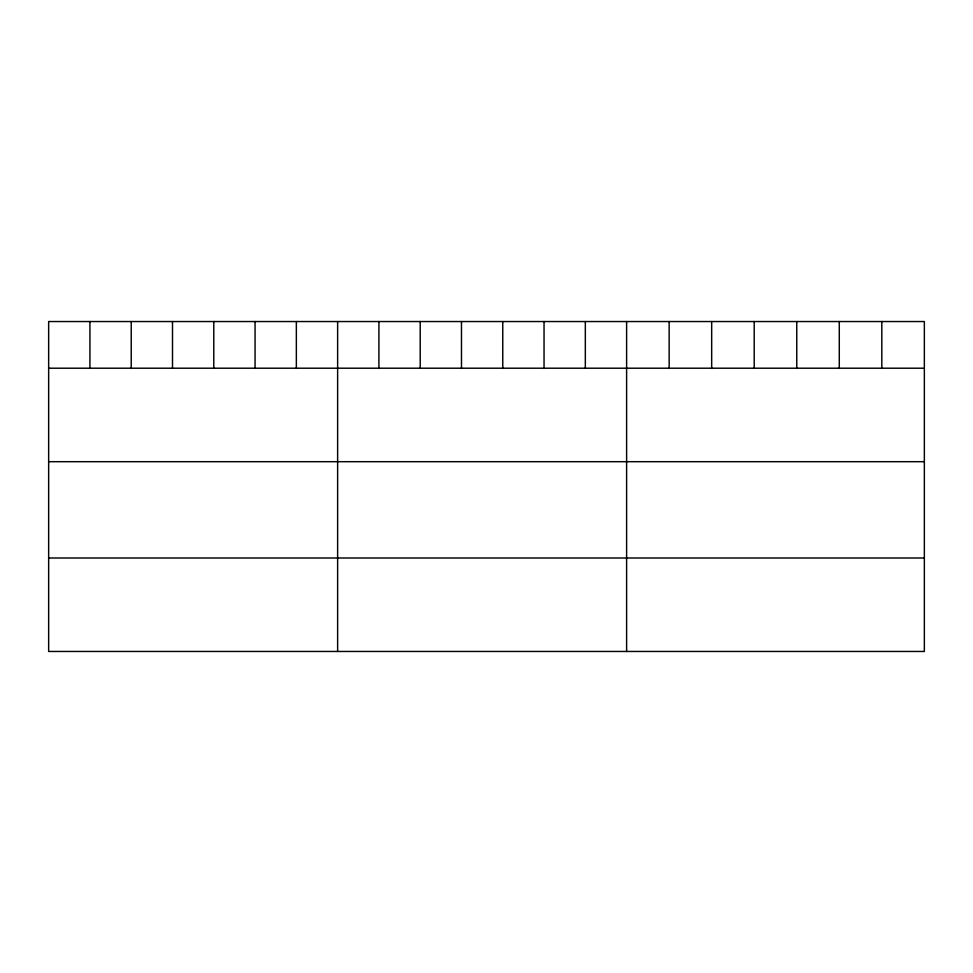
<?xml version="1.0" encoding="UTF-8"?>
<svg xmlns="http://www.w3.org/2000/svg" width="973" height="973" viewBox="0 0 973 973"><rect width="100%" height="100%" fill="white"/><g stroke="black" fill="none" stroke-linecap="round" stroke-linejoin="round"><path stroke-width="1.46" d="M924.35 368.208L924.35 651.46L48.65 651.46L48.65 321.54L924.35 321.54L924.35 368.208L48.65 368.208M48.65 461.689L924.35 461.689M48.65 557.991L924.35 557.991M881.818 321.54L881.818 368.208M839.285 321.54L839.285 368.208M796.753 321.54L796.753 368.208M754.209 321.54L754.209 368.208M711.677 321.54L711.677 368.208M669.144 321.54L669.144 368.208M626.612 321.54L626.612 651.46M585.332 321.54L585.332 368.208M544.041 321.54L544.041 368.208M502.761 321.54L502.761 368.208M461.482 321.54L461.482 368.208M420.202 321.54L420.202 368.208M378.911 321.54L378.911 368.208M337.631 321.54L337.631 651.46M296.351 321.54L296.351 368.208M255.06 321.54L255.06 368.208M213.78 321.54L213.78 368.208M172.501 321.54L172.501 368.208M131.221 321.54L131.221 368.208M89.93 321.54L89.93 368.208"/></g></svg>
